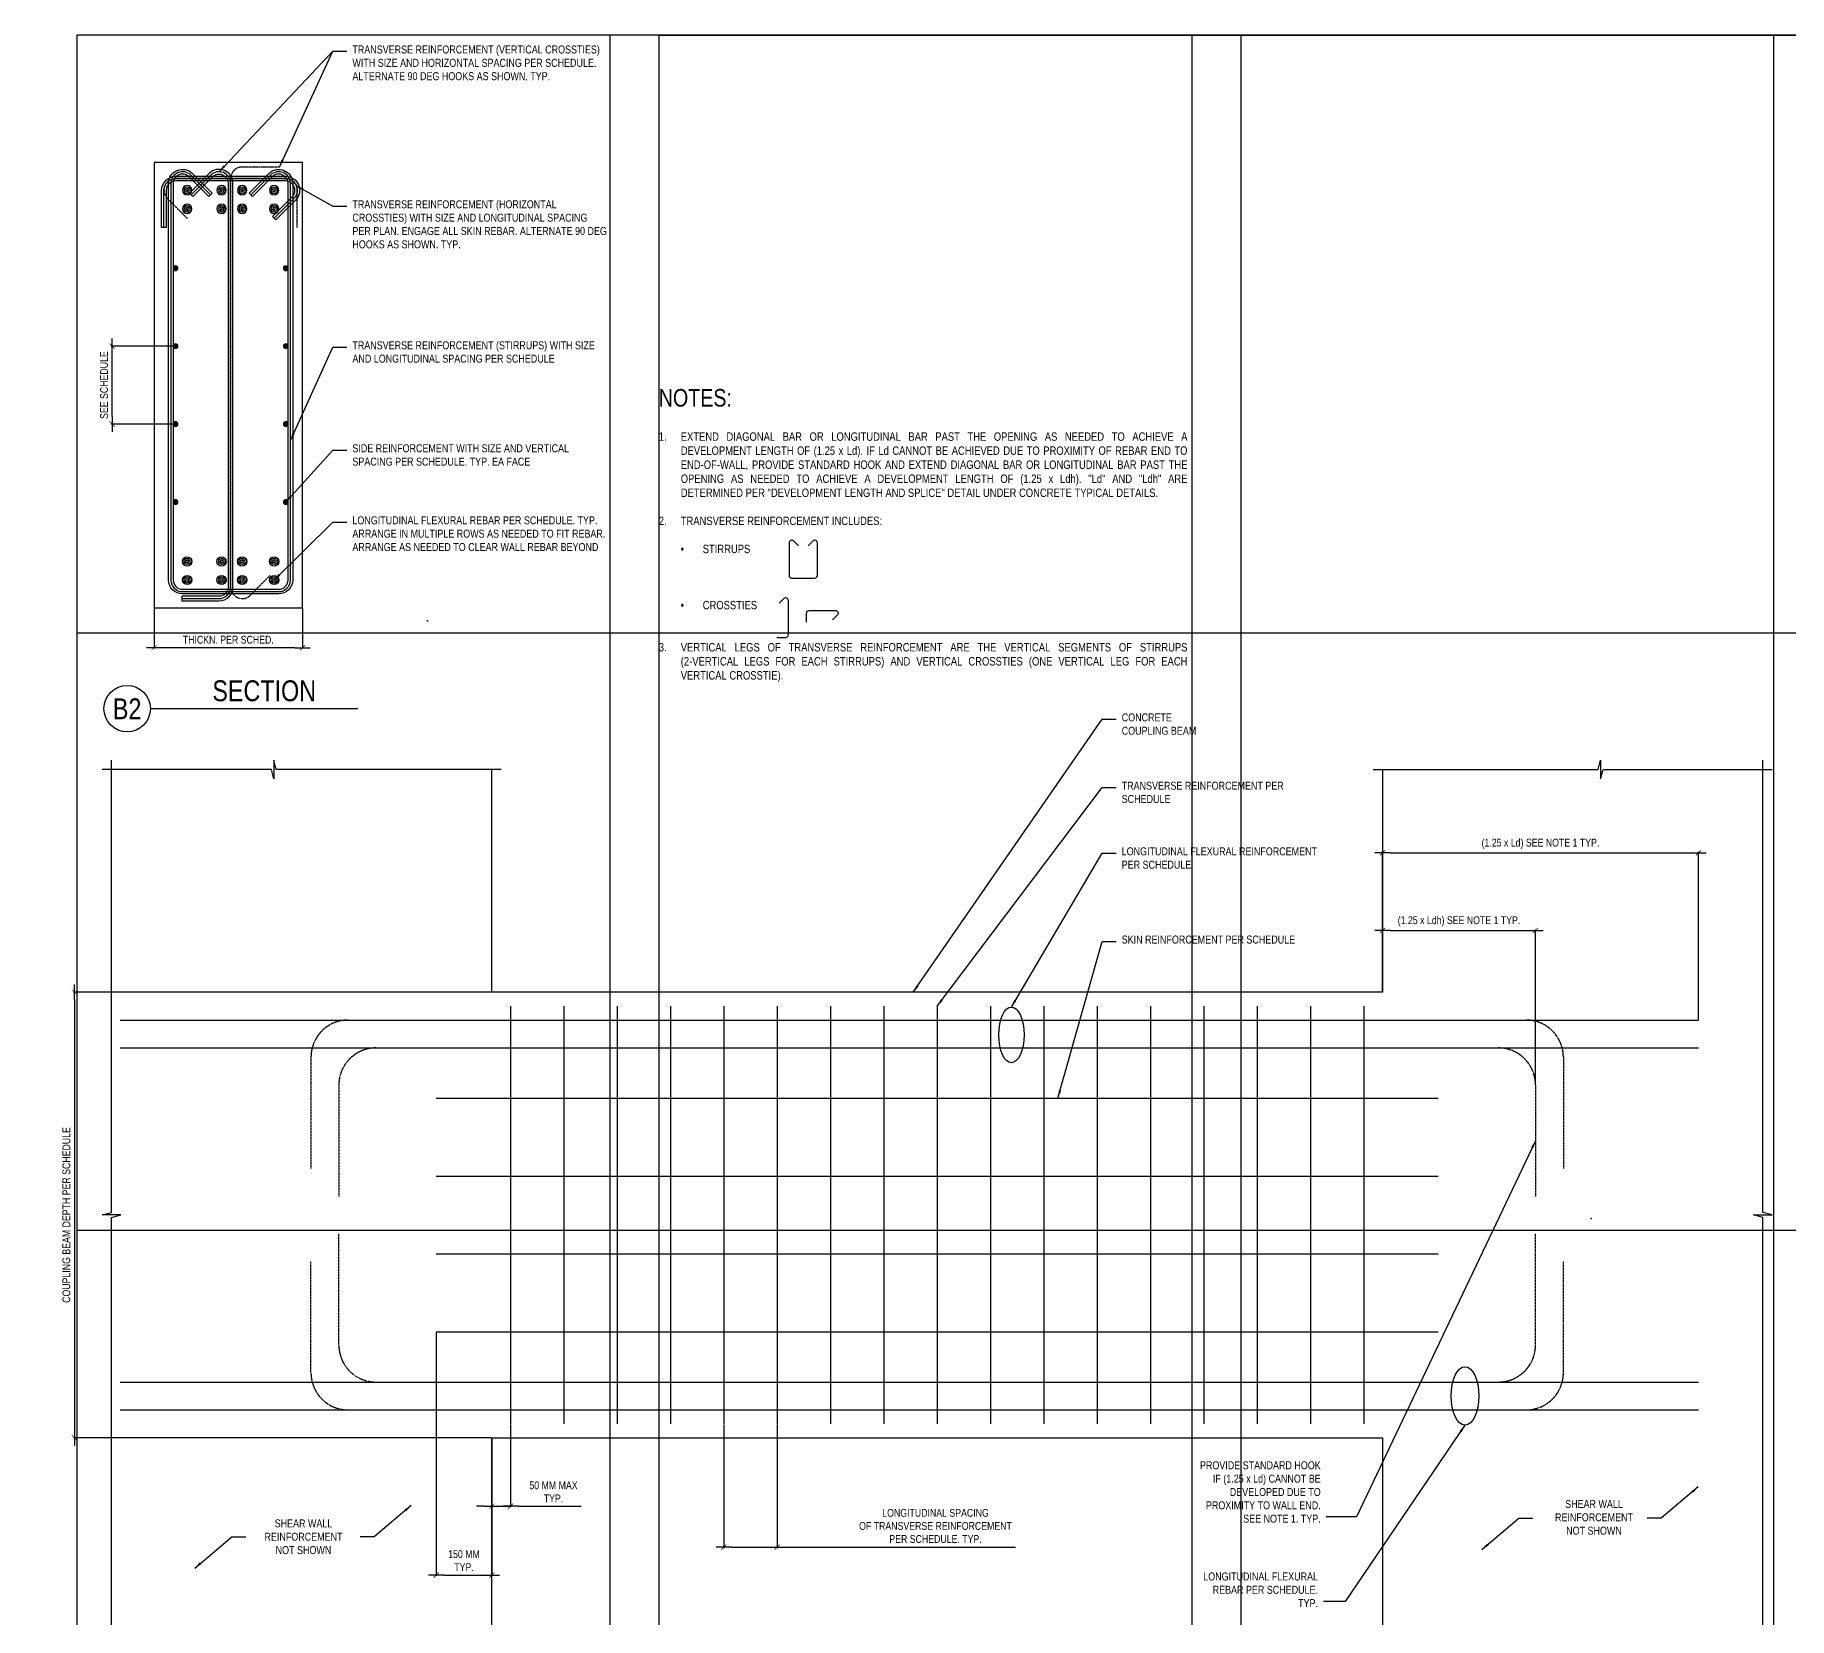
# Model space of a CAD drawing. Header units: millimetres. Extents: x 970 to 89875, y -16050 to 57314.
# Drawn here: x 970 to 54693, y 8679 to 57150 of the extents above; entities that cross this region are included whole.
import ezdxf
from ezdxf.enums import TextEntityAlignment as Align

# ---------------------------------------------------------------- set-up
doc = ezdxf.new("R2010")
doc.units = ezdxf.units.MM
doc.linetypes.add('HIDDEN', pattern=[0.375, 0.25, -0.125])
doc.linetypes.add('HIDDEN2', pattern=[0.1875, 0.125, -0.0625])
doc.layers.add('NPLT-JLA', color=193, linetype='Continuous', plot=False)
for name, color, linetype in [('S-G-BREK', 2, 'Continuous'), ('S-G-DIMS', 1, 'Continuous'), ('S-G-LEDR', 2, 'Continuous'), ('S-G-MDM2', 4, 'Continuous'), ('S-G-MEDM', 3, 'Continuous'), ('S-G-RBAR', 7, 'Continuous'), ('S-G-STTL', 4, 'Continuous'), ('S-G-TEXT', 3, 'Continuous'), ('S-G-THIN', 1, 'Continuous'), ('S-P-C-RBAR-T', 6, 'Continuous')]:
    doc.layers.add(name, color=color, linetype=linetype)
doc.styles.add('ARIAL', font='arial.ttf', dxfattribs={"width": 0.8})
doc.styles.add('ARIAL23', font='arial.ttf', dxfattribs={"width": 0.8, "height": 31.25})
doc.dimstyles.new('ARIALDIMS', dxfattribs={"dimscale": 12, "dimtxt": 20, "dimasz": 19.5, "dimexe": 2.25, "dimexo": 1.75, "dimgap": 10, "dimtad": 1, "dimzin": 3, "dimdsep": 46, "dimtxsty": 'ARIAL', "dimblk1": 'nyatick', "dimblk2": 'nyatick', "dimsah": 1, "dimcen": 2.25, "dimclrd": 1, "dimclre": 1, "dimclrt": 2, "dimadec": 0, "dimazin": 0, "dimtfac": 1, "dimtmove": 0, "dimatfit": 3, "dimfxl": 1, "dimfrac": 2, "dimtolj": 1, "dimtzin": 0, "dimarcsym": 0})

# ---------------------------------------------------------------- blocks, each defined once
blk = doc.blocks.new('nyatick')
at = {"layer": 'S-G-DIMS'}
blk.add_line((-1.01, 0), (1, 0), dxfattribs=at)
at = {"layer": 'S-G-DIMS', "const_width": 0.08}
blk.add_lwpolyline([(0.34, 0.34), (-0.34, -0.34)], dxfattribs=at)
blk = doc.blocks.new('*D890')
at = {"layer": 'Defpoints', "color": 0, "transparency": 16777216}
for p in [(15530, 14624), (14962, 14198), (15530, 12099)]:
    blk.add_point(p, dxfattribs=at)
at = {"layer": 'S-G-DIMS', "color": 1, "lineweight": -2, "transparency": 16777216}
for p, q in [((15530, 14603), (15530, 12072)), ((14962, 14177), (14962, 12072)), ((14728, 12099), (14494, 12099)), ((14962, 12099), (15530, 12099)), ((15764, 12099), (17701, 12099))]:
    blk.add_line(p, q, dxfattribs=at)
at = {"layer": 'S-G-DIMS', "color": 1, "lineweight": -2, "transparency": 16777216, "xscale": 234, "yscale": 234, "zscale": 234}
blk.add_blockref('nyatick', (14962, 12099), dxfattribs=at)
at = {"layer": 'S-G-DIMS', "color": 1, "lineweight": -2, "transparency": 16777216, "xscale": 234, "yscale": 234, "zscale": 234, "rotation": 180}
blk.add_blockref('nyatick', (15530, 12099), dxfattribs=at)
at = {"layer": 'S-G-DIMS', "color": 2, "transparency": 16777216, "insert": (16850, 12540), "char_height": 240, "attachment_point": 5, "style": 'ARIAL'}
blk.add_mtext('\\A1;50 MM MAX\\PTYP.', dxfattribs=at)
blk = doc.blocks.new('*D891')
at = {"layer": 'Defpoints', "color": 0, "transparency": 16777216}
for p in [(4616, 39610), (9163, 39610), (4616, 38390)]:
    blk.add_point(p, dxfattribs=at)
at = {"layer": 'S-G-DIMS', "color": 1, "lineweight": -2, "transparency": 16777216}
for p, q in [((4616, 39589), (4616, 38363)), ((9163, 39589), (9163, 38363)), ((8929, 38390), (4850, 38390))]:
    blk.add_line(p, q, dxfattribs=at)
at = {"layer": 'S-G-DIMS', "color": 1, "lineweight": -2, "transparency": 16777216, "xscale": 234, "yscale": 234, "zscale": 234, "rotation": 180}
blk.add_blockref('nyatick', (4616, 38390), dxfattribs=at)
at = {"layer": 'S-G-DIMS', "color": 1, "lineweight": -2, "transparency": 16777216, "xscale": 234, "yscale": 234, "zscale": 234}
blk.add_blockref('nyatick', (9163, 38390), dxfattribs=at)
at = {"layer": 'S-G-DIMS', "color": 2, "transparency": 16777216, "insert": (6889, 38634), "char_height": 240, "attachment_point": 5, "style": 'ARIAL'}
blk.add_mtext('\\A1;THICKN. PER SCHED.', dxfattribs=at)
blk = doc.blocks.new('*D892')
at = {"layer": 'Defpoints', "color": 0, "transparency": 16777216}
for p in [(14962, 27839), (2174, 14198), (14962, 14198)]:
    blk.add_point(p, dxfattribs=at)
at = {"layer": 'S-G-DIMS', "color": 1, "lineweight": -2, "transparency": 16777216}
for p, q in [((14941, 27839), (2147, 27839)), ((2174, 27605), (2174, 14432)), ((14941, 14198), (2147, 14198))]:
    blk.add_line(p, q, dxfattribs=at)
at = {"layer": 'S-G-DIMS', "color": 1, "lineweight": -2, "transparency": 16777216, "xscale": 234, "yscale": 234, "zscale": 234}
for p, rotation in [((2174, 27839), 90), ((2174, 14198), 270)]:
    blk.add_blockref('nyatick', p, dxfattribs=dict(at, rotation=rotation))
at = {"layer": 'S-G-DIMS', "color": 2, "transparency": 16777216, "insert": (1929, 21018), "char_height": 240, "attachment_point": 5, "rotation": 90, "style": 'ARIAL'}
blk.add_mtext('\\A1;COUPLING BEAM DEPTH PER SCHEDULE', dxfattribs=at)
blk = doc.blocks.new('*D893')
at = {"layer": 'Defpoints', "color": 0, "transparency": 16777216}
for p in [(51921, 32108), (42244, 27839), (51921, 26986)]:
    blk.add_point(p, dxfattribs=at)
at = {"layer": 'S-G-DIMS', "color": 1, "lineweight": -2, "transparency": 16777216}
for p, q in [((42244, 27860), (42244, 32135)), ((42478, 32108), (51687, 32108)), ((51921, 27007), (51921, 32135))]:
    blk.add_line(p, q, dxfattribs=at)
at = {"layer": 'S-G-DIMS', "color": 1, "lineweight": -2, "transparency": 16777216, "xscale": 234, "yscale": 234, "zscale": 234, "rotation": 180}
blk.add_blockref('nyatick', (42244, 32108), dxfattribs=at)
at = {"layer": 'S-G-DIMS', "color": 1, "lineweight": -2, "transparency": 16777216, "xscale": 234, "yscale": 234, "zscale": 234}
blk.add_blockref('nyatick', (51921, 32108), dxfattribs=at)
at = {"layer": 'S-G-DIMS', "color": 2, "transparency": 16777216, "insert": (47082, 32385), "char_height": 240, "width": 8057.01, "attachment_point": 5, "style": 'ARIAL'}
blk.add_mtext('\\A1;(1.25 x Ld) SEE NOTE 1 TYP.', dxfattribs=at)
blk = doc.blocks.new('*D894')
at = {"layer": 'Defpoints', "color": 0, "transparency": 16777216}
for p in [(46931, 29731), (42244, 27839), (46931, 24997)]:
    blk.add_point(p, dxfattribs=at)
at = {"layer": 'S-G-DIMS', "color": 1, "lineweight": -2, "transparency": 16777216}
for p, q in [((42244, 27860), (42244, 29758)), ((42478, 29731), (46697, 29731)), ((46931, 25018), (46931, 29758))]:
    blk.add_line(p, q, dxfattribs=at)
at = {"layer": 'S-G-DIMS', "color": 1, "lineweight": -2, "transparency": 16777216, "xscale": 234, "yscale": 234, "zscale": 234, "rotation": 180}
blk.add_blockref('nyatick', (42244, 29731), dxfattribs=at)
at = {"layer": 'S-G-DIMS', "color": 1, "lineweight": -2, "transparency": 16777216, "xscale": 234, "yscale": 234, "zscale": 234}
blk.add_blockref('nyatick', (46931, 29731), dxfattribs=at)
at = {"layer": 'S-G-DIMS', "color": 2, "transparency": 16777216, "insert": (44588, 30009), "char_height": 240, "width": 4613.33, "attachment_point": 5, "style": 'ARIAL'}
blk.add_mtext('\\A1;(1.25 x Ldh) SEE NOTE 1 TYP.', dxfattribs=at)
blk = doc.blocks.new('*D918')
at = {"layer": 'Defpoints', "color": 0, "transparency": 16777216}
for p in [(22067, 14624), (23701, 14624), (23701, 10847)]:
    blk.add_point(p, dxfattribs=at)
at = {"layer": 'S-G-DIMS', "color": 1, "lineweight": -2, "transparency": 16777216}
for p, q in [((22067, 14603), (22067, 10820)), ((23701, 14603), (23701, 10820)), ((22301, 10847), (23467, 10847)), ((23701, 10847), (31003, 10847))]:
    blk.add_line(p, q, dxfattribs=at)
at = {"layer": 'S-G-DIMS', "color": 1, "lineweight": -2, "transparency": 16777216, "xscale": 234, "yscale": 234, "zscale": 234, "rotation": 180}
blk.add_blockref('nyatick', (22067, 10847), dxfattribs=at)
at = {"layer": 'S-G-DIMS', "color": 1, "lineweight": -2, "transparency": 16777216, "xscale": 234, "yscale": 234, "zscale": 234}
blk.add_blockref('nyatick', (23701, 10847), dxfattribs=at)
at = {"layer": 'S-G-DIMS', "color": 2, "transparency": 16777216, "insert": (28552, 11495), "char_height": 240, "attachment_point": 5, "style": 'ARIAL'}
blk.add_mtext('\\A1;LONGITUDINAL SPACING\\POF TRANSVERSE REINFORCEMENT\\PPER SCHEDULE. TYP.', dxfattribs=at)
blk = doc.blocks.new('*D919')
at = {"layer": 'Defpoints', "color": 0, "transparency": 16777216}
for p in [(13257, 17437), (14962, 14198), (14962, 9991)]:
    blk.add_point(p, dxfattribs=at)
at = {"layer": 'S-G-DIMS', "color": 1, "lineweight": -2, "transparency": 16777216}
for p, q in [((13257, 17416), (13257, 9964)), ((14962, 14177), (14962, 9964)), ((13491, 9991), (14728, 9991))]:
    blk.add_line(p, q, dxfattribs=at)
at = {"layer": 'S-G-DIMS', "color": 1, "lineweight": -2, "transparency": 16777216, "xscale": 234, "yscale": 234, "zscale": 234, "rotation": 180}
blk.add_blockref('nyatick', (13257, 9991), dxfattribs=at)
at = {"layer": 'S-G-DIMS', "color": 1, "lineweight": -2, "transparency": 16777216, "xscale": 234, "yscale": 234, "zscale": 234}
blk.add_blockref('nyatick', (14962, 9991), dxfattribs=at)
at = {"layer": 'S-G-DIMS', "color": 2, "transparency": 16777216, "insert": (14109, 10432), "char_height": 240, "width": 1915.42, "attachment_point": 5, "style": 'ARIAL'}
blk.add_mtext('\\A1;150 MM\\PTYP.', dxfattribs=at)
blk = doc.blocks.new('*D920')
at = {"layer": 'Defpoints', "color": 0, "transparency": 16777216}
for p in [(3329, 47624), (5273, 47624), (5273, 45237)]:
    blk.add_point(p, dxfattribs=at)
at = {"layer": 'S-G-DIMS', "color": 1, "lineweight": -2, "transparency": 16777216}
for p, q in [((5252, 47624), (3302, 47624)), ((3329, 45471), (3329, 47390)), ((5252, 45237), (3302, 45237))]:
    blk.add_line(p, q, dxfattribs=at)
at = {"layer": 'S-G-DIMS', "color": 1, "lineweight": -2, "transparency": 16777216, "xscale": 234, "yscale": 234, "zscale": 234}
for p, rotation in [((3329, 47624), 90), ((3329, 45237), 270)]:
    blk.add_blockref('nyatick', p, dxfattribs=dict(at, rotation=rotation))
at = {"layer": 'S-G-DIMS', "color": 2, "transparency": 16777216, "insert": (3085, 46431), "char_height": 240, "attachment_point": 5, "rotation": 90, "style": 'ARIAL'}
blk.add_mtext('\\A1;SEE SCHEDULE', dxfattribs=at)

msp = doc.modelspace()

# ---------------------------------------------------------------- linework, layer by layer
at = {"layer": 'NPLT-JLA'}
for p, q in [((2250, 57150), (2250, -16050)), ((89875, 57150), (2250, 57150)), ((2250, 57150), (2250, 2250)), ((18575, 57150), (18575, -16050)), ((18575, 57150), (18575, 2250)), ((18575, 57150), (18575, 2250)), ((20075, 57150), (20075, -16050)), ((20075, 57150), (89875, 57150)), ((20075, 57150), (20075, 2250)), ((20075, 57150), (20075, 2250)), ((36400, 57150), (36400, -16050)), ((36400, 57150), (36400, 2250)), ((36400, 57150), (36400, 2250)), ((37900, 57150), (37900, -16050)), ((37900, 57150), (37900, 2250)), ((37900, 57150), (37900, 2250)), ((54225, 57150), (54225, -16050)), ((54225, 57150), (54225, 2250)), ((54225, 57150), (54225, 2250)), ((2250, 38850), (89875, 38850)), ((2250, 38850), (72050, 38850)), ((2250, 38850), (72050, 38850)), ((20075, 38850), (89875, 38850)), ((2250, 20550), (89875, 20550)), ((2250, 20550), (72050, 20550)), ((2250, 20550), (72050, 20550))]:
    msp.add_line(p, q, dxfattribs=at)
for points in [[(4988.769, 52398.614), (4988.769, 51261.871), (4846.676, 51261.871), (4846.676, 52398.614, -0.414213562), (5272.954, 52824.893), (8647.67, 52824.893, -0.668178638), (8949.094, 52097.19), (8346.245, 51494.341), (8245.77, 51594.816), (8848.619, 52197.665, 0.668178638), (8647.67, 52682.8), (5272.954, 52682.8, 0.414213562)], [(8133.096, 52913.168, -0.668178638), (8860.799, 52611.744), (8860.799, 40462.814, -0.414213562), (8434.521, 40036.536), (5486.094, 40036.536, -0.414213562), (5059.815, 40462.814), (5059.815, 52611.744, -0.668178638), (5787.518, 52913.168), (6390.367, 52310.319), (6289.892, 52209.844), (5687.043, 52812.693, 0.668178638), (5201.908, 52611.744), (5201.908, 40462.814, 0.414213562), (5486.094, 40178.629), (8434.521, 40178.629, 0.414213562), (8718.706, 40462.814), (8718.706, 52611.744, 0.668178638), (8233.571, 52812.693), (7630.722, 52209.844), (7530.247, 52310.319)], [(6605.075, 39965.489), (5468.332, 39965.489), (5468.332, 39823.396), (6605.075, 39823.396, 0.414213562), (7031.354, 40249.675), (7031.354, 52611.744, 0.668178638), (6303.651, 52913.168), (5700.802, 52310.319), (5801.276, 52209.844), (6404.125, 52812.693, -0.668178638), (6889.261, 52611.744), (6889.261, 40249.675, -0.414213562)]]:
    msp.add_lwpolyline(points, format="xyb", close=True, dxfattribs=at)
for p in [(12986.707, 39210.703), (48636.707, 20910.703)]:
    msp.add_point(p, dxfattribs=at)
at = {"layer": 'S-G-BREK'}
for points in [[(3310.258, 7092.94), (3310.258, 20942.08), (3594.444, 21018.228), (3026.073, 21018.228), (3310.258, 21094.375), (3310.258, 34943.328)], [(15246.058, 34659.142), (8359.656, 34659.142), (8283.508, 34943.328), (8283.508, 34374.956), (8207.361, 34659.142), (3026.073, 34659.142)], [(41959.515, 34659.142), (48845.918, 34659.142), (48922.065, 34943.328), (48922.065, 34374.956), (48998.213, 34659.142), (54179.501, 34659.142)], [(53895.315, 7092.94), (53895.315, 20942.08), (53611.13, 21018.228), (54179.501, 21018.228), (53895.315, 21094.375), (53895.315, 34943.328)]]:
    msp.add_lwpolyline(points, dxfattribs=at)
at = {"layer": 'S-G-DIMS'}
msp.add_ellipse((30876.273, 26532.621), major_axis=(0, 854.399), ratio=0.453710953, dxfattribs=at)
at = {"layer": 'S-G-MDM2'}
msp.add_lwpolyline([(4615.775, 39610.257), (9162.746, 39610.257), (9162.746, 53251.171), (4615.775, 53251.171)], close=True, dxfattribs=at)
at = {"layer": 'S-G-MEDM'}
for points in [[(42243.701, 34659.142), (42243.701, 27838.685), (14961.873, 27838.685), (14961.873, 34659.142)], [(14961.873, 7377.125), (14961.873, 14197.771), (42243.701, 14197.771), (42243.701, 7377.125)]]:
    msp.add_lwpolyline(points, dxfattribs=at)
at = {"layer": 'S-G-RBAR'}
for p, q in [((3579.388, 26986.128), (51921.072, 26986.128)), ((3579.388, 26133.571), (51921.072, 26133.571)), ((3579.388, 15902.885), (51921.072, 15902.885)), ((3579.388, 15050.328), (51921.072, 15050.328))]:
    msp.add_line(p, q, dxfattribs=at)
for points in [[(5628.187, 52256.521, 1), (5628.187, 52540.707, 1), (5628.187, 52256.521, 1), (5628.187, 52493.343, 1), (5628.187, 52303.886, 1), (5628.187, 52445.979, 1), (5628.187, 52351.25, 1), (5628.187, 52398.614, 1)], [(6682.152, 52256.521, 1), (6682.152, 52540.707, 1), (6682.152, 52256.521, 1), (6682.152, 52493.343, 1), (6682.152, 52303.886, 1), (6682.152, 52445.979, 1), (6682.152, 52351.25, 1), (6682.152, 52398.614, 1)], [(7313.64, 52256.521, 1), (7313.64, 52540.707, 1), (7313.64, 52256.521, 1), (7313.64, 52493.343, 1), (7313.64, 52303.886, 1), (7313.64, 52445.979, 1), (7313.64, 52351.25, 1), (7313.64, 52398.614, 1)], [(8292.428, 52256.521, 1), (8292.428, 52540.707, 1), (8292.428, 52256.521, 1), (8292.428, 52493.343, 1), (8292.428, 52303.886, 1), (8292.428, 52445.979, 1), (8292.428, 52351.25, 1), (8292.428, 52398.614, 1)], [(5628.187, 51688.15, 1), (5628.187, 51972.336, 1), (5628.187, 51688.15, 1), (5628.187, 51924.971, 1), (5628.187, 51735.514, 1), (5628.187, 51877.607, 1), (5628.187, 51782.879, 1), (5628.187, 51830.243, 1)], [(6682.152, 51688.15, 1), (6682.152, 51972.336, 1), (6682.152, 51688.15, 1), (6682.152, 51924.971, 1), (6682.152, 51735.514, 1), (6682.152, 51877.607, 1), (6682.152, 51782.879, 1), (6682.152, 51830.243, 1)], [(7313.64, 51688.15, 1), (7313.64, 51972.336, 1), (7313.64, 51688.15, 1), (7313.64, 51924.971, 1), (7313.64, 51735.514, 1), (7313.64, 51877.607, 1), (7313.64, 51782.879, 1), (7313.64, 51830.243, 1)], [(8292.428, 51688.15, 1), (8292.428, 51972.336, 1), (8292.428, 51688.15, 1), (8292.428, 51924.971, 1), (8292.428, 51735.514, 1), (8292.428, 51877.607, 1), (8292.428, 51782.879, 1), (8292.428, 51830.243, 1)], [(5201.903, 50011.454, 1), (5343.996, 50011.454, 1), (5201.903, 50011.454, 1), (5320.313, 50011.454, 1), (5225.585, 50011.454, 1), (5296.631, 50011.454, 1), (5249.267, 50011.454, 1), (5272.949, 50011.454, 1)], [(8576.615, 50011.454, 1), (8718.708, 50011.454, 1), (8576.615, 50011.454, 1), (8695.025, 50011.454, 1), (8600.297, 50011.454, 1), (8671.343, 50011.454, 1), (8623.979, 50011.454, 1), (8647.661, 50011.454, 1)], [(5201.904, 47624.294, 1), (5343.997, 47624.294, 1), (5201.904, 47624.294, 1), (5320.315, 47624.294, 1), (5225.586, 47624.294, 1), (5296.633, 47624.294, 1), (5249.268, 47624.294, 1), (5272.95, 47624.294, 1)], [(8576.616, 47624.294, 1), (8718.709, 47624.294, 1), (8576.616, 47624.294, 1), (8695.027, 47624.294, 1), (8600.298, 47624.294, 1), (8671.345, 47624.294, 1), (8623.98, 47624.294, 1), (8647.662, 47624.294, 1)], [(5201.905, 45237.134, 1), (5343.998, 45237.134, 1), (5201.905, 45237.134, 1), (5320.316, 45237.134, 1), (5225.587, 45237.134, 1), (5296.634, 45237.134, 1), (5249.27, 45237.134, 1), (5272.952, 45237.134, 1)], [(8576.617, 45237.134, 1), (8718.71, 45237.134, 1), (8576.617, 45237.134, 1), (8695.028, 45237.134, 1), (8600.3, 45237.134, 1), (8671.346, 45237.134, 1), (8623.982, 45237.134, 1), (8647.664, 45237.134, 1)], [(5201.907, 42849.974, 1), (5344, 42849.974, 1), (5201.907, 42849.974, 1), (5320.317, 42849.974, 1), (5225.589, 42849.974, 1), (5296.635, 42849.974, 1), (5249.271, 42849.974, 1), (5272.953, 42849.974, 1)], [(8576.619, 42849.974, 1), (8718.712, 42849.974, 1), (8576.619, 42849.974, 1), (8695.029, 42849.974, 1), (8600.301, 42849.974, 1), (8671.347, 42849.974, 1), (8623.983, 42849.974, 1), (8647.665, 42849.974, 1)], [(5628.187, 41173.279, -1), (5628.187, 40889.093, -1), (5628.187, 41173.279, -1), (5628.187, 40936.457, -1), (5628.187, 41125.914, -1), (5628.187, 40983.821, -1), (5628.187, 41078.55, -1), (5628.187, 41031.186, -1)], [(6682.152, 41173.279, -1), (6682.152, 40889.093, -1), (6682.152, 41173.279, -1), (6682.152, 40936.457, -1), (6682.152, 41125.914, -1), (6682.152, 40983.821, -1), (6682.152, 41078.55, -1), (6682.152, 41031.186, -1)], [(7313.64, 41173.279, -1), (7313.64, 40889.093, -1), (7313.64, 41173.279, -1), (7313.64, 40936.457, -1), (7313.64, 41125.914, -1), (7313.64, 40983.821, -1), (7313.64, 41078.55, -1), (7313.64, 41031.186, -1)], [(8292.428, 41173.279, -1), (8292.428, 40889.093, -1), (8292.428, 41173.279, -1), (8292.428, 40936.457, -1), (8292.428, 41125.914, -1), (8292.428, 40983.821, -1), (8292.428, 41078.55, -1), (8292.428, 41031.186, -1)], [(5628.187, 40604.907, -1), (5628.187, 40320.721, -1), (5628.187, 40604.907, -1), (5628.187, 40368.086, -1), (5628.187, 40557.543, -1), (5628.187, 40415.45, -1), (5628.187, 40510.179, -1), (5628.187, 40462.814, -1)], [(6682.152, 40604.907, -1), (6682.152, 40320.721, -1), (6682.152, 40604.907, -1), (6682.152, 40368.086, -1), (6682.152, 40557.543, -1), (6682.152, 40415.45, -1), (6682.152, 40510.179, -1), (6682.152, 40462.814, -1)], [(7313.64, 40604.907, -1), (7313.64, 40320.721, -1), (7313.64, 40604.907, -1), (7313.64, 40368.086, -1), (7313.64, 40557.543, -1), (7313.64, 40415.45, -1), (7313.64, 40510.179, -1), (7313.64, 40462.814, -1)], [(8292.428, 40604.907, -1), (8292.428, 40320.721, -1), (8292.428, 40604.907, -1), (8292.428, 40368.086, -1), (8292.428, 40557.543, -1), (8292.428, 40415.45, -1), (8292.428, 40510.179, -1), (8292.428, 40462.814, -1)]]:
    msp.add_lwpolyline(points, format="xyb", dxfattribs=at)
at = {"layer": 'S-G-RBAR', "linetype": 'HIDDEN'}
for points in [[(10558.39, 26986.128, 0.414213562), (9421.647, 25849.385), (9421.647, 22439.156)], [(46647.184, 26986.128, -0.414213562), (47783.927, 25849.385), (47783.927, 22439.156)], [(11410.947, 26133.571, 0.414213562), (10274.204, 24996.828), (10274.204, 21586.599)], [(45794.627, 26133.571, -0.414213562), (46931.37, 24996.828), (46931.37, 21586.599)], [(11410.947, 15902.885, -0.414213562), (10274.204, 17039.628), (10274.204, 20449.856)], [(45794.627, 15902.885, 0.414213562), (46931.37, 17039.628), (46931.37, 20449.856)], [(10558.39, 15050.328, -0.414213562), (9421.647, 16187.071), (9421.647, 19597.299)], [(46647.184, 15050.328, 0.414213562), (47783.927, 16187.071), (47783.927, 19597.299)]]:
    msp.add_lwpolyline(points, format="xyb", dxfattribs=at)
at = {"layer": 'S-G-STTL'}
msp.add_line((4500.945, 36523.376), (10852.224, 36523.376), dxfattribs=at)
msp.add_circle((3790.481, 36523.376), 710.464, dxfattribs=at)
at = {"layer": 'S-G-TEXT'}
for points in [[(24352.799, 41514.498), (24210.019, 41657.278, 0.668178638), (24066.393, 41597.786), (24066.393, 40605.008, 0.414213562), (24150.527, 40520.875), (24499.683, 40520.875), (24848.839, 40520.875, 0.414213562), (24932.973, 40605.008), (24932.973, 41597.786, 0.668178638), (24789.347, 41657.278), (24646.567, 41514.498)], [(23691.334, 38705.844), (23960.562, 38705.844, 0.414213562), (24044.696, 38789.978), (24044.696, 39833.237, 0.668178638), (23901.071, 39892.728), (23758.291, 39749.948)], [(24601.232, 39176.442), (24601.232, 39445.67, -0.414213562), (24685.366, 39529.804), (25484.641, 39529.804, -0.668178638), (25544.133, 39386.179), (25401.353, 39243.399)]]:
    msp.add_lwpolyline(points, format="xyb", dxfattribs=at)
at = {"layer": 'S-G-THIN'}
msp.add_ellipse((44770.242, 15476.606), major_axis=(0, 894.578), ratio=0.476513798, dxfattribs=at)
at = {"layer": 'S-P-C-RBAR-T'}
for p, q in [((15530.244, 27412.406), (15530.244, 14624.049)), ((17164.312, 27412.406), (17164.312, 14624.049)), ((18798.38, 27412.406), (18798.38, 14624.049)), ((20432.448, 27412.406), (20432.448, 14624.049)), ((22066.515, 27412.406), (22066.515, 14624.049)), ((23700.583, 27412.406), (23700.583, 14624.049)), ((25334.651, 27412.406), (25334.651, 14624.049)), ((26968.719, 27412.406), (26968.719, 14624.049)), ((28602.787, 27412.406), (28602.787, 14624.049)), ((30236.855, 27412.406), (30236.855, 14624.049)), ((31870.923, 27412.406), (31870.923, 14624.049)), ((33504.99, 27412.406), (33504.99, 14624.049)), ((35139.058, 27412.406), (35139.058, 14624.049)), ((36773.126, 27412.406), (36773.126, 14624.049)), ((38407.194, 27412.406), (38407.194, 14624.049)), ((40041.262, 27412.406), (40041.262, 14624.049)), ((41675.33, 27412.406), (41675.33, 14624.049)), ((13256.758, 24598.968), (43948.815, 24598.968)), ((13256.758, 22211.808), (43948.815, 22211.808)), ((13256.758, 19824.648), (43948.815, 19824.648)), ((13256.758, 17437.488), (43948.815, 17437.488))]:
    msp.add_line(p, q, dxfattribs=at)
for points in [[(4917.722, 51261.871), (4917.722, 52398.614, -0.414213562), (5272.954, 52753.846), (8647.67, 52753.846, -0.668178638), (8898.857, 52147.427), (8296.008, 51544.578)], [(6340.13, 52260.082), (5737.281, 52862.931, 0.668178638), (5130.862, 52611.744), (5130.862, 40462.814, 0.414213562), (5486.094, 40107.582), (6960.307, 40107.582), (8434.521, 40107.582, 0.414213562), (8789.753, 40462.814), (8789.753, 52611.744, 0.668178638), (8183.333, 52862.931), (7580.485, 52260.082)], [(5468.332, 39894.443), (6605.075, 39894.443, 0.414213562), (6960.307, 40249.675), (6960.307, 52611.744, 0.668178638), (6353.888, 52862.931), (5751.039, 52260.082)]]:
    msp.add_lwpolyline(points, format="xyb", dxfattribs=at)
at = {"layer": 'S-P-C-RBAR-T', "linetype": 'HIDDEN2'}
for points in [[(9002.902, 51261.871), (9002.902, 52398.614, 0.414213562), (8647.67, 52753.846), (5272.954, 52753.846, 0.668178638), (5021.767, 52147.427), (5624.616, 51544.578)], [(8452.282, 53109.069), (7315.539, 53109.069, 0.414213562), (6960.307, 52753.836), (6960.307, 40249.675, 0.668178638), (7566.726, 39998.488), (8169.575, 40601.337)]]:
    msp.add_lwpolyline(points, format="xyb", dxfattribs=at)

# ---------------------------------------------------------------- texts
at = {"layer": 'S-G-DIMS', "color": 3, "attachment_point": 1, "style": 'ARIAL23'}
for s, insert, char_height, width in [('TRANSVERSE REINFORCEMENT (VERTICAL CROSSTIES) WITH SIZE AND HORIZONTAL SPACING PER SCHEDULE. ALTERNATE 90 DEG HOOKS AS SHOWN. TYP.', (10690.403, 56831.462), 245.142572, 7742.29465), ('TRANSVERSE REINFORCEMENT (HORIZONTAL CROSSTIES) WITH SIZE AND LONGITUDINAL SPACING PER PLAN. ENGAGE ALL SKIN REBAR. ALTERNATE 90 DEG HOOKS AS SHOWN. TYP.', (10690.403, 52090.298), 245.142572, 7797.76418), ('TRANSVERSE REINFORCEMENT (STIRRUPS) WITH SIZE AND LONGITUDINAL SPACING PER SCHEDULE', (10690.403, 47773.303), 245.14257, 7834.74404), ('SIDE REINFORCEMENT WITH SIZE AND VERTICAL SPACING PER SCHEDULE. TYP. EA FACE', (10690.405, 44619.462), 245.14257, 7853.23371), ('LONGITUDINAL FLEXURAL REBAR PER SCHEDULE. TYP. ARRANGE IN MULTIPLE ROWS AS NEEDED TO FIT REBAR. ARRANGE AS NEEDED TO CLEAR WALL REBAR BEYOND', (10690.403, 42413.398), 245.142572, 7840.65404), ('CONCRETE COUPLING BEAM', (34255.175, 36378.676), 245.14257, 3008.88247), ('TRANSVERSE REINFORCEMENT PER SCHEDULE', (34255.175, 34287.015), 245.14257, 5478.70668), ('LONGITUDINAL FLEXURAL REINFORCEMENT PER SCHEDULE', (34255.175, 32276.085), 245.14257, 6109.17578), ('SKIN REINFORCEMENT PER SCHEDULE', (34255.175, 29575.641), 245.14257, 5540.01597)]:
    msp.add_mtext(s, dxfattribs=dict(at, insert=insert, char_height=char_height, width=width))
at = {"layer": 'S-G-STTL', "style": 'ARIAL23', "width": 0.8}
msp.add_text('SECTION', height=639.4179, dxfattribs=at).set_placement((6400.437, 36750.724))
msp.add_text('B2', height=639.4179, dxfattribs=at).set_placement((3790.481, 36523.376), align=Align.MIDDLE)
at = {"layer": 'S-G-TEXT', "insert": (20075, 46311.88), "char_height": 336.535725, "width": 16145.96945, "attachment_point": 1, "style": 'ARIAL23'}
msp.add_mtext('\\pxqj;{\\H1.6x;NOTES:\\P\\H0.47915x;\\P\\pi-2,l2,t2;1.^IEXTEND DIAGONAL BAR OR LONGITUDINAL BAR PAST THE OPENING AS NEEDED TO ACHIEVE A DEVELOPMENT LENGTH OF (1.25 x Ld). IF Ld CANNOT BE ACHIEVED DUE TO PROXIMITY OF REBAR END TO END-OF-WALL, PROVIDE STANDARD HOOK AND EXTEND DIAGONAL BAR OR LONGITUDINAL BAR PAST THE OPENING AS NEEDED TO ACHIEVE A DEVELOPMENT LENGTH OF (1.25 x Ldh). "Ld" AND "Ldh" ARE DETERMINED PER "DEVELOPMENT LENGTH AND SPLICE" DETAIL UNDER CONCRETE TYPICAL DETAILS.\\P\\pi0,l0,tz;\\P\\pi-2,l2,t2;2.^ITRANSVERSE REINFORCEMENT INCLUDES:\\P\\pi0,l0,tz;\\P\\pi-2,l4,t4;{\\fSymbol|b0|i0|c2|p18;·^I}STIRRUPS\\P\\pi0,l0,tz;\\P\\P\\P\\pi-2,l4,t4;{\\fSymbol|b0|i0|c2|p18;·^I}CROSSTIES\\P\\pi0,l0,tz;\\P\\P\\pi-2,l2,t2;3.^IVERTICAL LEGS OF TRANSVERSE REINFORCEMENT ARE THE VERTICAL SEGMENTS OF STIRRUPS (2-VERTICAL LEGS FOR EACH STIRRUPS) AND VERTICAL CROSSTIES (ONE VERTICAL LEG FOR EACH VERTICAL CROSSTIE).}', dxfattribs=at)
at = {"layer": 'S-G-TEXT', "color": 3, "width": 3796.37622, "attachment_point": 9, "style": 'ARIAL23'}
for s, insert, char_height in [('PROVIDE STANDARD HOOK IF (1.25 x Ld) CANNOT BE DEVELOPED DUE TO PROXIMITY TO WALL END. SEE NOTE 1. TYP. ', (40350.778, 11592.502), 245.142572), ('\\pxqc;SHEAR WALL\\PREINFORCEMENT\\PNOT SHOWN', (50619.879, 11225.576), 245.14257), ('\\pxqc;SHEAR WALL\\PREINFORCEMENT\\PNOT SHOWN', (11090.292, 10630.299), 245.14257), ('LONGITUDINAL FLEXURAL REBAR PER SCHEDULE. TYP.', (40268.227, 9008.728), 245.14257)]:
    msp.add_mtext(s, dxfattribs=dict(at, insert=insert, char_height=char_height))

# ---------------------------------------------------------------- dimensions: what is measured, and where the dimension line sits
at = {"layer": 'S-G-DIMS'}
dim = msp.add_linear_dim(base=(3328.82, 47624.294), p1=(5272.952, 45237.134), p2=(5272.95, 47624.294), angle=90, text='SEE SCHEDULE', dimstyle='ARIALDIMS', dxfattribs=at)
dim.commit()
dim.dimension.update_dxf_attribs({"geometry": '*D920', "text_midpoint": (3328.82, 46430.714), "dimtype": 160})
for base, p1, p2, text, picture, middle in [((4615.775, 38389.77), (9162.746, 39610.257), (4615.775, 39610.257), 'THICKN. PER SCHED.', '*D891', (6889.261, 38633.863)), ((51921.072, 32107.994), (42243.701, 27838.685), (51921.072, 26986.128), '(1.25 x Ld) SEE NOTE 1 TYP.', '*D893', (47082.386, 32385.402)), ((46931.37, 29731.408), (42243.701, 27838.685), (46931.37, 24996.828), '(1.25 x Ldh) SEE NOTE 1 TYP.', '*D894', (44587.535, 30008.816)), ((14961.873, 9991.311), (13256.758, 17437.488), (14961.873, 14197.771), '150 MM\\PTYP.', '*D919', (14109.315, 10431.802)), ((15530.244, 12099.16), (14961.873, 14197.771), (15530.244, 14624.049), '50 MM MAX\\PTYP.', '*D890', (16849.573, 12539.651))]:
    dim = msp.add_linear_dim(base=base, p1=p1, p2=p2, text=text, dimstyle='ARIALDIMS', dxfattribs=at)
    dim.commit()
    dim.dimension.update_dxf_attribs({"geometry": picture, "text_midpoint": middle})
dim = msp.add_linear_dim(base=(2173.515, 14197.771), p1=(14961.873, 27838.685), p2=(14961.873, 14197.771), angle=90, text='COUPLING BEAM DEPTH PER SCHEDULE', dimstyle='ARIALDIMS', dxfattribs=at)
dim.commit()
dim.dimension.update_dxf_attribs({"geometry": '*D892', "text_midpoint": (1929.341, 21018.228)})
dim = msp.add_linear_dim(base=(23700.583, 10846.609), p1=(22066.515, 14624.049), p2=(23700.583, 14624.049), text='LONGITUDINAL SPACING\\POF TRANSVERSE REINFORCEMENT\\PPER SCHEDULE. TYP.', dimstyle='ARIALDIMS', dxfattribs=at)
dim.commit()
dim.dimension.update_dxf_attribs({"geometry": '*D918', "text_midpoint": (28552.039, 10846.609), "dimtype": 160})

# ---------------------------------------------------------------- leaders
at = {"layer": 'S-G-LEDR'}
for points in [[(6605.075, 52966.976), (10093.613, 56653.846), (10519.892, 56653.846)], [(8452.282, 53109.069), (10093.613, 56653.846)], [(8975.861, 52534.556), (10093.613, 51912.682), (10519.892, 51912.682)], [(8789.753, 44734.6), (10093.613, 47595.687), (10519.892, 47595.687)], [(8647.664, 42849.974), (10093.615, 44441.846), (10519.893, 44441.846)], [(8292.428, 40462.814), (10093.613, 42235.782), (10519.892, 42235.782)], [(27867.955, 27838.685), (33658.385, 36201.06), (34084.663, 36201.06)], [(28602.787, 27412.406), (33658.385, 34109.399), (34084.663, 34109.399)], [(30876.273, 27387.02), (33658.385, 32098.469), (34084.663, 32098.469)], [(32301.055, 24598.968), (33658.385, 29398.025), (34084.663, 29398.025)], [(46931.37, 23291.714), (41447.29, 11770.118), (40521.289, 11770.118)], [(44770.242, 14582.029), (41100.508, 9186.344), (40438.739, 9186.344)], [(51915.627, 12690.842), (50777.71, 11730.386), (50351.431, 11730.386)], [(12492.722, 12125.821), (11354.805, 11165.365), (10928.526, 11165.365)], [(45284.934, 10769.929), (46422.851, 11730.386), (46849.13, 11730.386)], [(5862.029, 10204.908), (6999.946, 11165.365), (7426.224, 11165.365)]]:
    msp.add_leader(points, dimstyle='ARIALDIMS', override={"dimgap": 0.05, "dimtad": 0}, dxfattribs=at)

doc.saveas('drawing.dxf')
